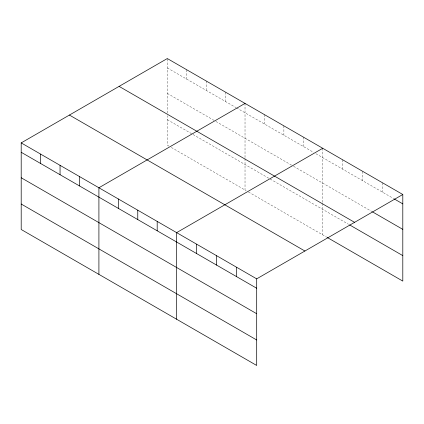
<?xml version="1.0" encoding="UTF-8"?>
<svg xmlns="http://www.w3.org/2000/svg" width="424" height="424" viewBox="0 0 424 424"><rect width="100%" height="100%" fill="white"/><g stroke="black" fill="none" stroke-linecap="round" stroke-linejoin="round"><path stroke-width="0.32" stroke-dasharray="2.12 1.59" d="M167.31 113.097L167.31 58.539M167.31 67.925L235.882 107.511M236.454 107.839L313.59 152.375M315.88 153.695L393.652 198.596M167.31 93.407L215.312 121.116M215.88 121.45L293.021 165.985M293.594 166.314L371.917 211.534M167.31 119.663L192.454 134.18M193.026 134.509L269.595 178.716M270.168 179.045L348.47 224.254M169.028 146.137L167.31 145.146L167.31 115.725M171.312 147.457L246.164 190.673M248.453 191.993L326.74 237.191M382.782 182.94L382.782 192.326M362.769 171.386L362.769 180.767M342.751 159.827L342.751 169.213M322.733 148.273L322.733 202.831M322.733 203.488L322.733 234.875M303.308 137.053L303.308 146.439M283.879 125.838L283.879 135.224M264.449 114.623L264.449 124.004M245.024 103.408L245.024 157.967M245.024 158.618L245.024 190.01M225.595 92.188L225.595 101.575M206.17 80.973L206.17 90.354M186.74 69.759L186.74 79.14"/><path stroke-width="0.64" d="M256.69 313.723L256.69 278.854L21.2 142.899L21.2 229.501L256.69 365.462L256.69 313.723L21.2 177.762M327.312 237.519L402.8 281.101L402.8 194.499L167.31 58.539L21.2 142.899M245.024 103.408L98.909 187.763L98.909 274.37M322.733 148.273L176.623 232.628L176.623 319.235M256.69 278.854L402.8 194.499M394.219 198.93L402.8 203.88M372.489 211.862L402.8 229.363M119.096 86.379L354.581 222.335M349.615 224.911L402.8 255.619M69.419 115.058L304.904 251.019M21.2 152.28L256.69 288.241M21.2 204.018L256.69 339.979M236.672 267.3L236.672 276.681M216.653 255.741L216.653 265.127M196.635 244.187L196.635 253.568M157.193 221.413L157.193 230.794M137.768 210.198L137.768 219.579M118.338 198.978L118.338 208.364M79.484 176.548L79.484 185.929M60.054 165.328L60.054 174.714M40.63 154.113L40.63 163.5"/></g></svg>
